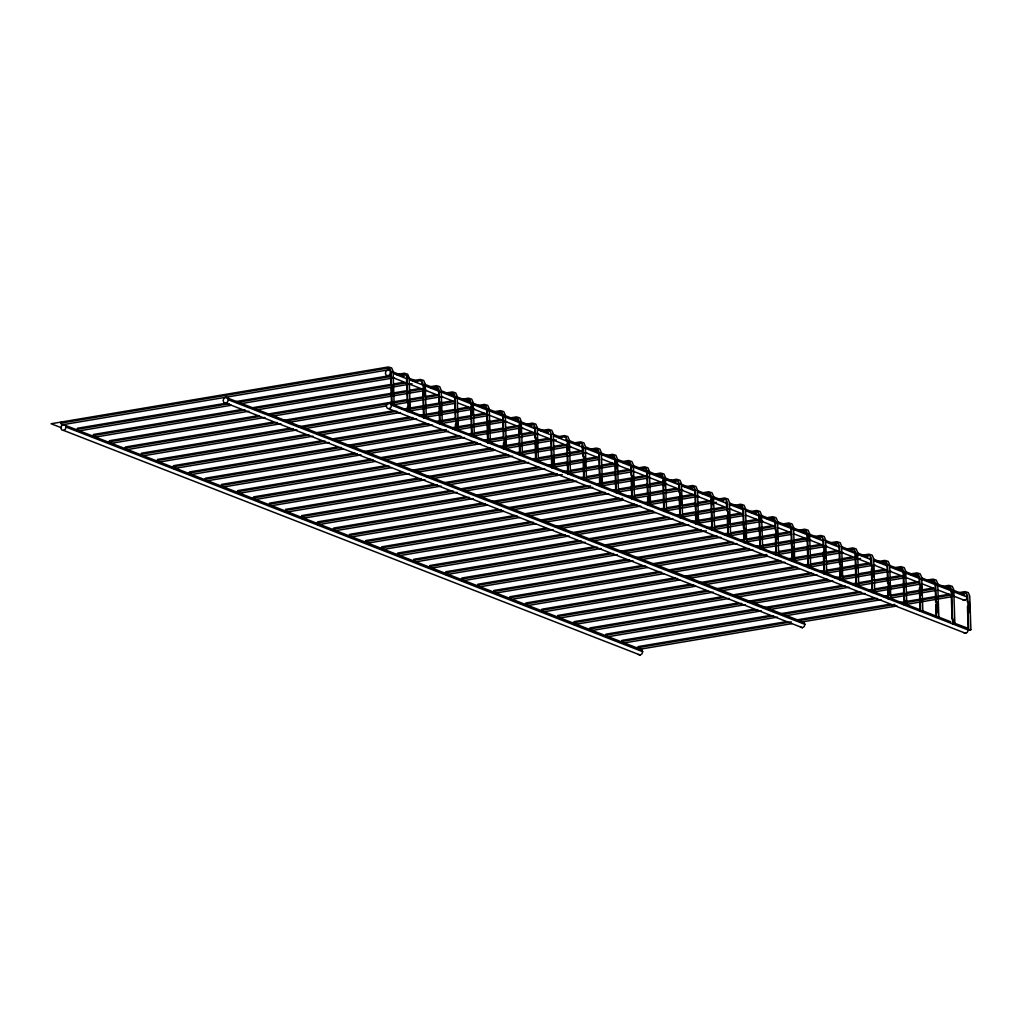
<?xml version="1.0" encoding="UTF-8"?>
<svg xmlns="http://www.w3.org/2000/svg" width="1022" height="1022" viewBox="0 0 1022 1022"><rect width="100%" height="100%" fill="white"/><g stroke="black" fill="none" stroke-linecap="round" stroke-linejoin="round"><path stroke-width="1.5" d="M389.727 369.657L61.537 424.909L60.937 422.227L61.997 422.635M77.02 430.518L77.48 428.244L226.756 403.102M93.028 436.752L93.487 434.478L241.205 409.618M109.047 442.999L109.507 440.725L258.796 415.584M125.067 449.233L125.527 446.959L273.244 422.086M141.087 455.467L141.547 453.193L289.264 428.333M157.107 461.714L157.554 459.44L305.271 434.567M173.663 468.587L172.871 466.837L173.574 465.674L321.291 440.814M189.134 474.195L189.594 471.921L337.311 447.048M205.703 481.055L204.898 479.318L205.614 478.155L354.902 453.027M237.193 492.911L237.641 490.637L385.358 465.764M253.201 499.145L253.66 496.871L401.378 472.011M269.22 505.392L269.68 503.118L417.398 478.245M285.24 511.626L285.7 509.352L433.417 484.492M301.26 517.86L301.72 515.599L449.425 490.726M317.28 524.107L317.727 521.833L465.444 496.96M333.287 530.341L333.747 528.067L481.464 503.207M349.856 537.214L349.051 535.477L349.767 534.314L497.484 509.441M381.347 549.07L381.794 546.796L529.511 521.923M397.354 555.304L397.813 553.03L545.531 528.157M413.373 561.538L413.833 559.277L561.551 534.404M429.393 567.785L429.853 565.511L577.571 540.638M445.413 574.019L445.873 571.745L593.59 546.885M461.433 580.266L461.88 577.992L609.597 553.119M477.44 586.5L477.9 584.226L625.617 559.353M493.46 592.734L493.92 590.473L641.637 565.6M525.5 605.216L525.96 602.942L675.235 577.813M541.519 611.463L541.967 609.189L689.684 584.316M557.527 617.697L557.986 615.423L705.704 590.563M573.546 623.944L574.006 621.67L721.724 596.797M589.566 630.178L590.026 627.904L737.743 603.031M605.586 636.412L606.046 634.151L753.751 609.278M621.593 642.659L622.053 640.385L769.77 615.512M637.613 648.893L638.073 646.619L785.79 621.759M66.047 427.068L65.357 429.253L63.543 430.403L61.69 429.866L60.873 427.937L61.563 425.752L63.377 424.603L65.229 425.139L66.047 427.068L642.672 651.691L641.969 653.863L640.168 655.025L638.303 654.489M228.302 399.743L227.612 401.927L225.798 403.09L223.946 402.54L223.128 400.624L223.831 398.439L225.632 397.277L227.484 397.826L228.302 399.743L804.927 624.365L804.225 626.55L802.423 627.712L800.571 627.163M390.57 372.43L389.867 374.614L388.066 375.777L386.201 375.227L385.383 373.298L386.086 371.127L387.887 369.964L389.74 370.501L390.57 372.43L390.941 384.975M389.037 408.685L390.838 407.523L391.541 405.351L390.723 403.422L388.871 402.872L387.057 404.035L386.367 406.219L387.185 408.148L965.662 633.308L967.464 632.145L968.153 629.961L967.464 606.455M962.826 599.85L964.679 600.387L966.48 599.237L967.182 597.052L966.365 595.123M370.922 459.261L221.633 484.402L220.918 485.552L373.234 459.913M515.075 515.42L365.787 540.549L365.071 541.711L517.388 516.072M659.228 571.579L509.94 596.707L509.224 597.87L661.541 572.231M391.03 388.105L391.541 405.351L394.134 404.904L391.388 405.07L968.153 629.961L970.21 630.037L970.9 629.808L969.75 596.043L968.281 592.568L964.934 591.597L958.649 592.658M410.154 411.151L407.408 411.317L410.295 411.419L409.158 377.655L407.676 374.193L404.342 373.209L396.472 374.537M426.161 417.385L423.427 417.551L426.315 417.653L425.178 383.902L423.696 380.427L420.349 379.456L412.492 380.772M442.181 423.632L439.447 423.798L442.334 423.9L441.185 390.136L439.716 386.661L436.368 385.69L430.083 386.75M458.201 429.866L455.454 430.032L458.354 430.134L457.204 396.37L455.735 392.908L452.388 391.924L446.103 392.985M474.221 436.1L471.474 436.266L474.374 436.381L473.224 402.617L471.742 399.142L468.408 398.171L462.123 399.232M490.228 442.347L487.494 442.513L490.381 442.615L489.244 408.851L487.762 405.389L484.415 404.405L478.13 405.466M506.248 448.581L503.514 448.747L506.401 448.862L505.251 415.098L503.782 411.623L500.435 410.652L494.15 411.713M522.268 454.828L519.534 454.994L522.421 455.097L521.271 421.332L519.802 417.87L516.455 416.887L510.17 417.947M538.287 461.063L535.541 461.229L538.441 461.331L537.291 427.579L535.822 424.104L532.475 423.134L526.189 424.181M554.307 467.31L551.561 467.463L554.461 467.578L553.311 433.813L551.829 430.339L548.495 429.368L540.638 430.684M583.549 478.718L570.174 473.505L567.734 473.978L570.468 473.812L569.331 440.048L567.849 436.586L564.502 435.602L558.216 436.662M586.334 479.778L583.6 479.944L586.487 480.059L585.338 446.295L583.869 442.82L580.522 441.849L572.665 443.165M602.354 486.025L599.607 486.191L602.507 486.293L601.358 452.529L599.888 449.067L596.541 448.083L590.256 449.143M618.374 492.259L615.627 492.425L618.527 492.527L617.377 458.776L615.896 455.301L612.561 454.33L606.276 455.378M634.394 498.506L631.647 498.672L634.534 498.774L633.397 465.01L631.915 461.535L628.581 460.564L622.296 461.625M650.401 504.74L647.667 504.906L650.554 505.009L649.417 471.244L647.935 467.782L644.588 466.798L638.303 467.859M666.421 510.974L663.687 511.141L666.574 511.256L665.424 477.491L663.955 474.016L660.608 473.045L654.323 474.106M682.441 517.221L679.694 517.388L682.594 517.49L681.444 483.725L679.975 480.263L676.628 479.28L670.343 480.34M698.46 523.456L695.714 523.622L698.614 523.724L697.464 489.972L695.982 486.498L692.648 485.527L684.791 486.842M714.48 529.703L711.734 529.869L714.621 529.971L713.484 496.207L712.002 492.745L708.668 491.761L702.37 492.821M730.487 535.937L727.753 536.103L730.641 536.205L729.491 502.441L728.022 498.979L724.675 497.995L716.818 499.324M746.507 542.184L743.773 542.337L746.66 542.452L745.511 508.688L744.042 505.213L740.694 504.242L734.409 505.302M762.527 548.418L759.78 548.584L762.68 548.686L761.531 514.922L760.061 511.46L756.714 510.476L750.429 511.537M778.547 554.652L775.8 554.818L778.7 554.933L777.55 521.169L776.068 517.694L772.734 516.723L768.02 517.515M794.554 560.899L791.82 561.065L794.707 561.167L793.57 527.403L792.088 523.941L788.741 522.957L782.456 524.018M810.574 567.133L807.84 567.299L810.727 567.402L809.577 533.65L808.108 530.175L804.761 529.204L798.476 530.252M826.594 573.38L823.847 573.546L826.747 573.649L825.597 539.884L824.128 536.409L820.781 535.439L814.496 536.499M842.613 579.615L839.867 579.781L842.767 579.883L841.617 546.118L840.148 542.656L836.801 541.673L830.516 542.733M858.633 585.849L855.887 586.015L858.774 586.13L857.637 552.365L856.155 548.891L852.821 547.92L844.964 549.236M874.64 592.096L871.907 592.262L874.794 592.364L873.657 558.6L872.175 555.138L868.828 554.154L860.971 555.483M890.66 598.33L887.926 598.496L890.814 598.598L889.664 564.847L888.195 561.372L884.848 560.401L876.991 561.717M906.68 604.577L903.933 604.743L906.833 604.845L905.684 571.081L904.215 567.619L900.867 566.635L894.582 567.695M922.7 610.811L919.953 610.977L922.853 611.079L921.703 577.315L920.222 573.853L916.887 572.869L910.602 573.93M938.72 617.058L935.973 617.211L938.86 617.326L937.723 583.562L936.241 580.087L932.907 579.116L928.193 579.908M954.727 623.292L951.993 623.458L954.88 623.561L953.743 589.796L952.261 586.334L948.914 585.351L942.629 586.411M970.747 629.526L968.153 629.961L967.336 628.045L953.59 622.871M60.745 423.159L387.351 368.175L389.957 368.929L391.107 371.638L392.09 404.84M236.184 401.518L388.615 375.853M76.765 429.406L229.081 403.754M236.925 402.438L390.813 376.53M400.228 374.946L403.371 374.41L405.964 375.176L407.114 377.872L408.097 411.074M79.128 430.875L231.317 405.261M240.732 403.677L394.492 377.782M250.633 408.021L390.493 384.476M393.636 383.953L403.064 382.356M92.785 435.64L245.088 410.001M254.516 408.417L406.82 382.765M414.677 381.449L419.39 380.657L421.984 381.41L423.134 384.106L424.117 417.308M95.148 437.122L248.908 411.24M256.752 409.911L412.083 383.761M266.653 414.268L406.513 390.723M409.656 390.187L419.084 388.603M108.805 441.874L259.537 416.503M268.965 414.919L422.84 389.012M430.696 387.683L435.41 386.891L438.004 387.657L439.153 390.353L440.137 423.555M111.168 443.356L264.928 417.474M272.772 416.158L426.532 390.263M282.672 420.502L406.82 399.602M409.963 399.078L435.104 394.837M124.812 448.121L277.128 422.482M284.985 421.153L423.159 397.89M426.302 397.366L438.86 395.246M446.716 393.93L451.417 393.138L454.024 393.892L455.173 396.587L456.157 429.789M125.617 449.859L280.935 423.708M288.779 422.393L386.06 406.015M393.904 404.699L442.539 396.51M298.692 426.749L392.972 410.87M402.4 409.285L438.553 403.192M441.696 402.668L452.695 400.816M140.832 454.356L293.148 428.716M300.992 427.4L396.779 411.266M404.635 409.95L454.879 401.493M462.723 400.164L467.437 399.372L470.043 400.126L471.18 402.834L472.177 436.036M143.195 455.838L296.955 429.955M304.799 428.627L400.509 412.518M409.924 410.933L438.17 406.181M441.3 405.645L455.429 403.268M316.271 432.715L408.992 417.104M418.42 415.52L423.134 414.728M426.276 414.204L454.56 409.439M457.703 408.902L468.702 407.05M156.851 460.603L309.168 434.95M317.012 433.635L412.799 417.513M422.214 415.916L470.899 407.727M480.314 406.143L483.457 405.606L486.05 406.373L487.2 409.068L488.184 442.271M157.644 462.34L312.975 436.19M322.39 434.606L416.529 418.765M425.944 417.168L474.578 408.979M332.291 438.962L425.011 423.351M436.011 421.498L454.867 418.317M458.009 417.794L484.722 413.297M172.871 466.837L325.175 441.197M333.031 439.869L428.818 423.747M436.662 422.431L471.206 416.606M474.349 416.082L486.906 413.961M496.334 412.377L499.477 411.853L502.07 412.607L503.22 415.302L504.204 448.505M175.235 468.319L328.995 442.437M338.41 440.852L432.549 424.999M441.964 423.415L487.456 415.75M348.31 445.196L441.031 429.585M452.031 427.733L470.887 424.564M474.029 424.028L486.6 421.92M489.742 421.383L500.742 419.531M188.891 473.084L341.195 447.432M349.051 446.116L446.397 429.725M452.682 428.665L502.926 420.208M512.354 418.624L515.497 418.087L518.09 418.854L519.24 421.549L520.224 454.752M191.255 474.553L343.443 448.939M352.858 447.355L448.556 431.233M457.971 429.649L506.618 421.46M364.33 451.43L458.61 435.564M468.038 433.98L471.18 433.443M474.323 432.919L502.62 428.154M505.762 427.63L516.762 425.778M204.898 479.318L357.215 453.679M365.071 452.35L460.845 436.228M470.273 434.644L518.946 426.442M528.361 424.858L531.504 424.334L534.11 425.088L535.26 427.784L536.243 460.986M207.262 480.8L361.022 454.905M368.865 453.589L464.576 437.48M473.991 435.896L522.625 427.707M380.35 457.677L474.63 441.798M484.058 440.214L502.913 437.046M506.056 436.509L531.21 432.28M382.65 458.329L476.865 442.462M486.28 440.878L519.265 435.334M522.395 434.797L534.966 432.689M544.381 431.092L547.524 430.569L550.13 431.335L551.267 434.031L552.263 467.233M223.281 487.034L375.47 461.42M384.885 459.823L480.596 443.714M490.011 442.13L502.556 440.022M505.698 439.486L538.645 433.941M396.357 463.911L490.649 448.045M500.077 446.448L518.933 443.28M522.076 442.756L534.647 440.635M537.789 440.099L547.217 438.515M236.938 491.799L389.254 466.147M398.669 464.563L492.885 448.709M502.3 447.125L550.986 438.923M558.83 437.608L563.544 436.816L566.137 437.569L567.287 440.265L568.27 473.467M239.301 493.281L391.49 467.654M400.905 466.07L495.044 450.217M506.031 448.377L556.236 439.92M410.806 470.414L506.669 454.279M516.097 452.695L519.24 452.158M522.383 451.635L550.666 446.87M553.809 446.346L563.237 444.762M252.958 498.033L403.69 472.662M413.118 471.065L508.905 454.943M518.32 453.359L566.993 445.158M576.421 443.574L579.563 443.05L582.157 443.803L583.307 446.512L584.29 479.714M255.321 499.515L409.081 473.633M416.925 472.305L512.635 456.195M522.038 454.611L570.685 446.422M426.826 476.661L521.118 460.781M530.546 459.197L535.26 458.405M538.402 457.869L550.973 455.761M554.116 455.224L579.257 450.996M268.978 504.28L421.281 478.628M429.138 477.312L524.912 461.19M534.34 459.593L567.312 454.049M570.455 453.513L583.013 451.405M590.869 450.076L595.571 449.284L598.177 450.05L599.326 452.746L600.31 485.948M269.77 506.018L425.088 479.867M432.945 478.552L528.642 462.429M538.057 460.845L550.615 458.737M553.745 458.214L586.705 452.657M442.845 482.895L538.696 466.76M546.553 465.432L566.993 461.995M570.135 461.471L582.706 459.351M585.849 458.827L596.848 456.975M284.985 510.515L437.301 484.875M445.145 483.547L539.361 467.693M548.788 466.096L599.033 457.639M606.876 456.323L611.59 455.531L614.196 456.285L615.346 458.98L616.33 492.182M287.348 511.996L441.108 486.114M448.952 484.786L544.662 468.676M554.077 467.092L599.582 459.427M458.865 489.142L553.145 473.263M562.573 471.679L567.287 470.887M570.429 470.35L598.713 465.585M601.856 465.061L612.855 463.209M301.005 516.749L453.321 491.109M461.165 489.793L556.952 473.659M566.367 472.075L583.639 469.175M586.781 468.638L615.052 463.886M622.896 462.557L627.61 461.765L630.216 462.532L631.353 465.227L632.337 498.429M301.797 518.499L457.128 492.349M464.972 491.033L562.253 474.655M570.097 473.327L618.732 465.138M476.444 495.108L569.165 479.497M578.593 477.913L583.307 477.121M586.449 476.597L599.02 474.476M602.162 473.953L628.875 469.456M317.024 522.996L469.328 497.356M477.185 496.028L572.972 479.906M580.815 478.577L615.359 472.764M618.502 472.241L631.072 470.12M640.487 468.536L643.63 468.012L646.223 468.766L647.373 471.461L648.357 504.664M317.816 524.733L473.148 498.583M482.563 496.999L576.702 481.158M586.117 479.574L598.662 477.453M601.805 476.929L631.609 471.909M492.463 501.355L585.184 485.744M596.184 483.891L615.04 480.71M618.182 480.187L630.753 478.066M633.895 477.542L644.895 475.69M333.044 529.23L485.348 503.591M493.204 502.275L590.55 485.884M596.835 484.824L647.079 476.367M656.507 474.77L659.65 474.246L662.243 475L663.393 477.708L664.377 510.911M335.408 530.712L487.596 505.085M498.583 503.246L592.709 487.392M602.124 485.808L647.629 478.143M508.483 507.589L601.192 491.978M612.204 490.126L615.346 489.602M618.489 489.078L646.773 484.313M649.915 483.776L660.915 481.924M349.051 535.477L501.368 509.825M509.224 508.509L604.998 492.387M612.855 491.058L631.698 487.89M634.841 487.353L663.099 482.601M672.527 481.017L675.657 480.481L678.263 481.247L679.413 483.943L680.397 517.145M351.415 536.959L503.616 511.332M513.031 509.748L608.729 493.626M618.144 492.042L666.778 483.853M524.503 513.836L618.783 497.957M628.211 496.373L631.353 495.836M634.496 495.312L647.067 493.192M650.209 492.668L675.363 488.427M526.803 514.488L622.59 498.353M628.875 497.305L663.419 491.48M666.561 490.956L679.119 488.835M688.534 487.251L691.677 486.728L694.283 487.481L695.42 490.177L696.416 523.379M367.435 543.193L519.623 517.566M529.038 515.982L623.177 500.141M634.164 498.289L646.709 496.168M649.851 495.644L682.798 490.1M540.51 520.07L634.803 504.191M644.23 502.607L663.086 499.439M666.229 498.902L678.8 496.794M681.942 496.258L692.942 494.405M381.091 547.945L533.407 522.306M542.823 520.722L637.038 504.855M646.453 503.271L695.139 495.082M702.983 493.754L707.697 492.962L710.29 493.728L711.44 496.424L712.423 529.626M383.454 549.427L535.643 523.813M545.058 522.229L640.768 506.107M650.184 504.523L698.818 496.334M554.959 526.573L650.822 510.438M660.25 508.854L663.393 508.317M666.536 507.793L694.819 503.028M697.962 502.505L707.39 500.908M397.111 554.192L547.856 528.808M558.842 526.956L653.058 511.102M665.616 508.982L679.745 506.605M682.888 506.082L711.146 501.317M720.574 499.732L723.717 499.209L726.31 499.962L727.46 502.658L728.443 535.86M399.474 555.674L553.234 529.779M561.078 528.463L655.217 512.61M666.203 510.77L716.409 502.313M570.979 532.82L665.271 516.94M676.27 515.088L679.413 514.564M682.555 514.028L695.126 511.907M698.269 511.383L723.41 507.155M413.131 560.426L565.434 534.787M573.291 533.471L669.065 517.336M678.493 515.752L711.465 510.208M714.608 509.671L727.166 507.564M735.022 506.235L739.736 505.443L742.33 506.209L743.479 508.905L744.463 542.107M415.494 561.908L569.254 536.026M577.098 534.698L672.795 518.588M682.211 517.004L730.858 508.815M586.998 539.054L682.849 522.919M690.706 521.59L711.146 518.154M714.289 517.617L739.43 513.389M429.138 566.673L581.454 541.021M589.311 539.705L683.514 523.839M692.942 522.255L743.186 513.798M751.042 512.482L755.743 511.677L758.35 512.444L759.499 515.139L760.483 548.341M431.501 568.155L585.261 542.26M593.105 540.945L688.815 524.835M698.23 523.238L743.735 515.586M603.018 545.288L697.298 529.422M706.726 527.837L711.44 527.033M714.582 526.509L742.866 521.744M746.022 521.22L757.021 519.368M445.158 572.908L597.474 547.268M605.318 545.94L701.105 529.818M710.533 528.233L727.805 525.321M730.934 524.797L759.205 520.032M767.049 518.716L771.763 517.924L774.369 518.678L775.506 521.386L776.503 554.588M445.95 574.658L601.281 548.507M609.125 547.179L706.406 530.801M714.25 529.485L762.885 521.297M620.597 551.267L713.318 535.656M722.746 534.072L727.46 533.28M730.602 532.743L743.173 530.635M746.316 530.099L773.028 525.602M461.178 579.155L613.494 553.502M621.338 552.187L717.125 536.065M724.968 534.736L759.512 528.923M762.655 528.387L775.225 526.279M784.641 524.695L787.783 524.158L790.376 524.925L791.526 527.62L792.51 560.822M461.97 580.892L617.301 554.742M626.716 553.158L720.855 537.304M730.27 535.72L775.762 528.067M636.617 557.514L729.338 541.903M740.337 540.05L759.193 536.869M762.335 536.346L789.048 531.849M477.197 585.389L629.501 559.749M637.358 558.421L733.144 542.299M740.988 540.97L744.131 540.446M747.274 539.923L791.232 532.513M800.66 530.929L803.803 530.405L806.396 531.159L807.546 533.854L808.53 567.057M479.561 586.871L633.321 560.976M642.736 559.392L736.875 543.551M746.277 541.967L791.782 534.302M652.636 563.748L745.357 548.137M756.357 546.285L759.499 545.761M762.642 545.224L790.926 540.459M794.068 539.935L805.068 538.083M493.217 591.623L645.521 565.984M653.377 564.668L749.152 548.533M757.008 547.217L775.851 544.049M778.994 543.512L807.252 538.76M816.68 537.176L819.81 536.639L822.416 537.406L823.566 540.101L824.55 573.304M495.581 593.105L647.769 567.491M657.184 565.907L752.882 549.785M762.297 548.201L810.944 540.012M668.656 569.982L761.364 554.371M772.364 552.519L775.506 551.995M778.649 551.471L819.516 544.585M669.384 570.902L766.743 554.512M773.028 553.451L807.572 547.639M810.714 547.115L823.272 544.994M832.687 543.41L835.83 542.886L838.436 543.64L839.586 546.336L840.569 579.538M513.159 599.084L663.776 573.725M674.763 571.873L767.33 556.287M778.317 554.448L826.951 546.259M684.676 576.229L778.956 560.35M788.384 558.766L807.239 555.585M810.382 555.061L837.107 550.564M525.244 604.104L677.56 578.465M686.976 576.881L781.191 561.014M795.32 558.638L839.292 551.241M848.707 549.644L851.85 549.121L854.456 549.874L855.593 552.583L856.577 585.785M527.608 605.586L679.796 579.959M689.211 578.375L784.922 562.266M794.337 560.682L842.971 552.493M699.112 582.732L794.975 566.597M804.403 565L807.546 564.476M810.689 563.94L838.973 559.187M842.115 558.651L851.543 557.067M541.264 610.351L693.58 584.699M702.995 583.115L797.211 567.261M809.769 565.14L823.898 562.764M827.041 562.228L855.312 557.475M864.727 555.891L867.87 555.355L870.463 556.121L871.613 558.817L872.596 592.019M543.627 611.833L695.816 586.206M705.231 584.622L799.37 568.769M810.357 566.916L860.562 558.472M715.132 588.966L810.995 572.831M820.423 571.247L823.566 570.71M826.709 570.187L867.563 563.301M557.284 616.585L708.016 591.201M717.444 589.617L813.231 573.495M822.646 571.911L871.319 563.71M879.176 562.394L883.889 561.602L886.483 562.356L887.633 565.051L888.616 598.253M559.647 618.067L713.407 592.185M721.251 590.857L816.961 574.747M826.364 573.163L875.011 564.974M731.152 595.213L827.015 579.065M834.872 577.749L855.299 574.313M858.442 573.776L883.583 569.548M573.304 622.82L724.036 597.448M735.035 595.596L827.667 579.998M843.38 577.353L887.339 569.957M895.195 568.628L899.897 567.836L902.503 568.602L903.652 571.298L904.636 604.5M574.096 624.57L729.414 598.419M737.271 597.104L832.968 580.981M842.384 579.397L891.031 571.209M747.171 601.447L841.451 585.58M852.45 583.728L855.593 583.192M858.736 582.668L887.032 577.903M890.175 577.379L899.603 575.782M589.311 629.067L741.627 603.427M749.471 602.099L845.258 585.976M853.115 584.648L871.958 581.48M875.088 580.956L903.359 576.191M911.202 574.875L915.916 574.083L918.523 574.837L919.672 577.532L920.656 610.734M591.674 630.548L745.434 604.654M753.278 603.338L848.988 587.228M858.403 585.644L903.908 577.979M763.178 607.694L857.471 591.815M866.899 590.231L871.613 589.438M874.755 588.902L917.181 581.761M605.331 635.301L757.647 609.661M765.491 608.346L861.278 592.211M869.122 590.895L919.378 582.438M927.222 581.109L931.936 580.317L934.53 581.084L935.679 583.779L936.663 616.981M606.123 637.051L761.454 610.901M769.298 609.572L865.008 593.463M874.423 591.879L919.915 584.214M780.77 613.66L873.491 598.049M882.919 596.465L903.346 593.028M906.488 592.492L933.201 587.995M621.35 641.548L773.654 615.896M781.511 614.58L877.298 598.458M885.141 597.129L888.284 596.605M891.427 596.069L935.386 588.672M944.813 587.088L947.956 586.551L950.549 587.318L951.699 590.013L952.683 623.216M622.143 643.285L777.474 617.135M786.889 615.551L881.028 599.71M890.443 598.113L935.935 590.461M796.79 619.907L889.51 604.296M900.51 602.443L935.079 596.618M938.222 596.094L949.221 594.242M637.37 647.782L791.245 621.874M797.53 620.814L894.876 604.424M901.161 603.376L951.405 594.906M960.833 593.322L963.976 592.798L966.569 593.552L967.719 596.248L968.703 629.463M639.734 649.264L791.922 623.637M801.337 622.053L897.035 605.944M906.45 604.36L951.955 596.695M435.947 388.679L437.799 389.229L438.617 391.145L438.936 402.119M451.954 394.926L453.819 395.463L454.637 397.392L455.288 419.327M467.974 401.161L469.826 401.697L470.657 403.626M483.994 407.395L485.846 407.944L486.664 409.873L486.996 420.834M596.107 451.072L597.972 451.622L598.79 453.551L599.39 473.914M612.127 457.319L613.992 457.856L614.81 459.785M628.147 463.554L629.999 464.103L630.817 466.019L631.098 475.422M660.186 476.035L662.039 476.571L662.856 478.5M708.233 494.75L710.086 495.3L710.903 497.216M740.273 507.231L742.125 507.768L742.943 509.697L743.505 528.502M772.3 519.713L774.152 520.249L774.983 522.178L775.213 530.022M788.32 525.947L790.172 526.496L790.99 528.412L791.552 547.23M804.34 532.194L806.192 532.73L807.01 534.659L807.993 567.568M884.426 563.39L886.278 563.927M900.433 569.624L902.298 570.174L903.116 572.09L903.946 600.31M916.453 575.871L918.305 576.408L919.136 578.337L919.276 583.038M932.473 582.106L934.325 582.642L935.143 584.571L935.654 601.817M948.493 588.34L950.345 588.889L951.163 590.818L952.006 619.025M963.797 632.759L965.662 633.308M392.346 371.701L404.239 376.326M408.698 378.063L417.615 381.538M425.037 384.438L436.931 389.063M441.389 390.8L451.788 394.862M456.246 396.587L468.14 401.224M472.598 402.962L482.997 407.012M487.456 408.749L500.831 413.961M503.808 415.124L517.183 420.323M520.16 421.486L532.04 426.123M536.499 427.86L548.392 432.485M552.851 434.222L561.768 437.697M569.203 440.597L579.602 444.647M585.542 446.959L595.954 451.009M600.412 452.746L612.293 457.383M618.233 459.696L628.645 463.745M633.103 465.483L644.984 470.12M647.961 471.27L659.854 475.907M664.313 477.644L676.194 482.269M680.652 484.006L692.546 488.644M697.004 490.381L708.898 495.006M713.356 496.743L723.755 500.806M729.695 503.118L740.107 507.168M744.565 508.905L756.446 513.529M760.905 515.267L772.798 519.904M777.257 521.642L789.15 526.266M792.114 527.429L804.007 532.066M808.466 533.803L820.347 538.428M824.805 540.165L836.699 544.803M841.157 546.54L853.051 551.165M857.509 552.902L867.908 556.952M873.848 559.277L884.26 563.326M888.718 565.064L900.599 569.688M905.058 571.426L916.951 576.063M921.41 577.8L931.808 581.85M936.267 583.588L948.161 588.212M952.619 589.95L964.513 594.587M393.534 373.592L406.909 378.804M409.886 379.954L518.371 422.214M521.348 423.376L534.723 428.588L535.004 437.991M537.687 429.738L551.062 434.95M554.039 436.113L662.524 478.373M665.501 479.535L678.876 484.747L679.106 492.578M681.84 485.897L695.216 491.109M698.192 492.272L710.086 496.896M713.049 498.059L726.425 503.271M729.401 504.421L742.777 509.633M745.753 510.796L823.029 540.894L823.208 547.166M826.006 542.056L839.381 547.268M842.345 548.418L870.578 559.417M873.554 560.58L886.93 565.792M889.907 566.955L967.182 597.052L967.323 601.754M388.066 375.777L438.591 395.45M441.568 396.613L454.943 401.825M457.907 402.975L582.744 451.609M585.721 452.772L599.096 457.984M602.06 459.134L726.898 507.768M729.874 508.918L743.25 514.13M746.213 515.292L774.459 526.292M777.423 527.454L790.798 532.654M793.775 533.816L871.051 563.927M874.027 565.077L887.403 570.289M890.379 571.451L918.612 582.451M921.576 583.6L934.951 588.813M937.928 589.975L951.303 595.187M954.28 596.337L964.679 600.387M388.871 402.872L423.044 416.197M426.021 417.346L439.396 422.559M442.373 423.721L470.605 434.72M473.582 435.87L486.945 441.082M489.921 442.245L567.197 472.343M586.526 479.867L614.759 490.867M617.735 492.029L631.111 497.241M634.074 498.404L662.32 509.403M665.284 510.553L711.35 528.502M714.327 529.664L727.702 534.876M730.679 536.026L744.054 541.238M747.018 542.401L758.912 547.025M761.888 548.188L775.264 553.4M778.227 554.55L806.473 565.549M809.437 566.712L855.516 584.661M858.48 585.81L871.855 591.023M874.832 592.185L888.207 597.397M891.171 598.547L919.417 609.546M922.381 610.709L935.756 615.921M938.733 617.084L950.626 621.708M225.632 397.277L804.11 622.449L804.927 624.365M225.798 403.09L802.423 627.712M63.377 424.603L641.842 649.762L642.672 651.691M61.499 427.796L51.1 423.747L388.322 366.975L391.656 367.946L393.138 371.42L394.134 404.904M63.543 430.403L640.168 655.025M870.259 557.693L871.268 565.881M854.239 551.446L855.056 553.375L856.04 586.296M838.232 545.211L839.049 547.14L839.56 564.374M822.212 538.977L823.029 540.894M758.145 514.015L758.963 515.944L759.844 545.722M726.105 501.534L727.153 511.294M694.066 489.053L694.896 490.982L695.445 509.786M678.059 482.818L678.876 484.747M646.019 470.337L646.837 472.266L647.45 492.642M581.952 445.375L583.051 456.706M565.933 439.141L566.75 441.07M533.906 426.659L534.723 428.588M517.886 420.425L518.703 422.342M501.866 414.178L502.683 416.107L503.335 438.055M421.779 382.982L422.597 384.911M407.471 375.764L408.621 378.459M969.354 601.588L969.686 612.651M953.207 590.601L953.347 595.341M954.05 619.064L954.19 623.803M937.698 601.754L938.03 612.817M935.756 604.947L936.126 617.492M921.359 584.443L921.678 595.507M919.404 587.739L920.107 611.245M905.147 571.886L905.339 578.209M905.99 600.336L906.131 605.088M889.651 583.038L889.983 594.101M887.096 565.856L887.607 583.102M887.748 587.803L888.08 598.764M873.299 565.728L873.631 576.791M871.357 569.024L872.06 592.53M857.1 553.158L857.292 559.481M857.995 583.204L858.084 586.36M841.604 564.31L841.924 575.386M839.701 569.075L840.02 580.049M825.252 547.013L825.584 558.076M823.349 551.867L824 573.815M809.054 534.442L809.232 540.766M809.935 564.489L810.037 567.644M793.596 547.179L794.017 561.41M791.692 551.931L791.973 561.333M777.244 529.869L777.525 539.361M775.353 534.723L775.953 555.087M760.994 515.727L761.186 522.05M761.888 545.761L761.978 548.929M745.536 528.463L745.868 539.527M743.646 533.216L743.914 542.618M729.197 511.153L729.529 522.216M727.294 515.995L727.907 536.371M712.947 497.011L713.177 504.906M710.954 498.787L711.836 528.566M697.541 511.319L697.911 523.967M695.586 514.488L695.867 523.89M681.15 492.438L681.521 505.085M679.247 497.28L679.847 517.656M664.888 478.283L665.13 486.191M662.908 480.072L663.827 511.422M649.481 492.604L649.864 505.251M647.578 497.344L647.82 505.175M633.142 475.294L633.474 486.357M631.2 478.564L631.8 498.94M616.841 459.568L617.122 469.06M614.848 461.356L615.729 491.135M601.434 473.889L601.805 486.536M599.531 478.615L599.761 486.459M585.095 456.579L585.414 467.642M583.192 461.407L583.754 480.225M568.794 440.852L569.075 450.332M566.852 444.2L567.734 473.978M553.426 456.745L553.758 467.821M550.73 434.823L551.382 456.77M551.484 459.9L551.714 467.744M537.035 437.863L537.419 450.51M535.132 442.692L535.694 461.497M520.735 422.137L521.067 433.2M518.793 425.484L519.674 455.263M505.379 438.029L505.711 449.092M503.476 442.756L503.667 449.016M489.027 420.719L489.359 431.795M487.085 423.977L487.647 442.782M472.688 403.409L473.02 414.485M470.746 406.769L471.627 436.547M457.332 419.314L457.652 430.377M455.429 424.028L455.608 430.3M440.98 402.004L441.312 413.067M439.077 406.82L439.588 424.066M424.641 384.694L424.96 395.77M422.738 389.612L423.581 417.819M409.324 402.17L409.605 411.662M406.577 378.677L407.28 402.183M407.42 406.884L407.561 411.585M392.972 384.86L393.304 395.936"/></g></svg>
